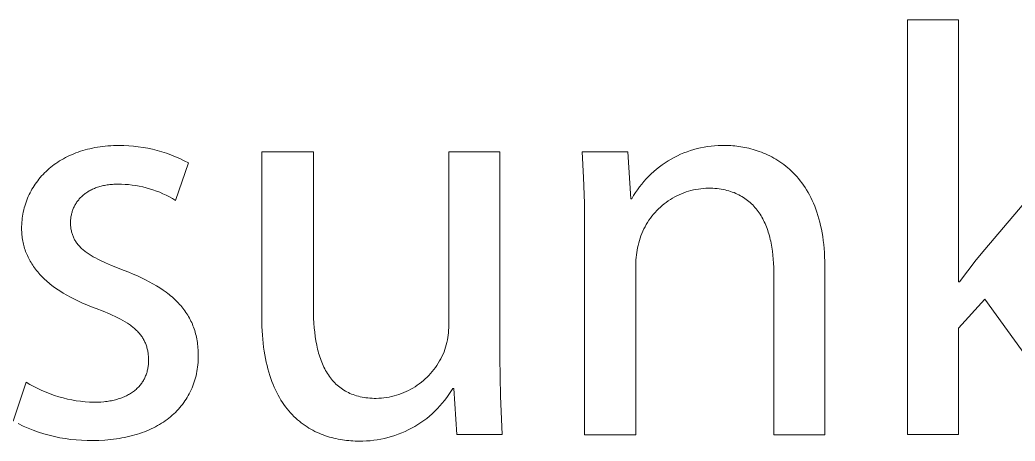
# Model space of a CAD drawing. Header units: millimetres. Extents: x 1348 to 6197, y -150 to 3238.
# Drawn here: x 5097.4 to 5180.2, y -69.2 to -34.2 of the extents above; entities that cross this region are included whole.
import ezdxf

# ---------------------------------------------------------------- set-up
doc = ezdxf.new("R2010")
doc.units = ezdxf.units.MM
doc.header["$MEASUREMENT"] = 0
doc.layers.add('Domyślny', color=7, linetype='Continuous', true_color=0x000000)

msp = doc.modelspace()

# ---------------------------------------------------------------- linework, layer by layer
at = {"layer": 'Domyślny', "color": 18, "lineweight": 15, "true_color": 0x000000}
for p, q in [((5171.223, -68.642), (5171.223, -34.166)), ((5171.223, -34.166), (5175.454, -34.166)), ((5175.454, -34.166), (5175.454, -55.933)), ((5104.033, -44.716), (5104.251, -44.688)), ((5104.251, -44.688), (5104.471, -44.663)), ((5104.471, -44.663), (5104.695, -44.643)), ((5104.695, -44.643), (5104.921, -44.628)), ((5104.921, -44.628), (5105.151, -44.616)), ((5105.151, -44.616), (5105.383, -44.609)), ((5105.383, -44.609), (5105.619, -44.607)), ((5105.619, -44.607), (5106.019, -44.612)), ((5106.019, -44.612), (5106.419, -44.63)), ((5106.419, -44.63), (5106.819, -44.662)), ((5106.819, -44.662), (5107.217, -44.707)), ((5107.217, -44.707), (5107.613, -44.765)), ((5154.294, -44.741), (5154.584, -44.694)), ((5154.584, -44.694), (5154.875, -44.657)), ((5154.875, -44.657), (5155.167, -44.629)), ((5155.167, -44.629), (5155.46, -44.612)), ((5155.46, -44.612), (5155.754, -44.605)), ((5155.754, -44.605), (5156.047, -44.607)), ((5156.047, -44.607), (5156.201, -44.609)), ((5156.201, -44.609), (5156.356, -44.613)), ((5156.356, -44.613), (5156.515, -44.621)), ((5156.515, -44.621), (5156.675, -44.631)), ((5156.675, -44.631), (5156.837, -44.645)), ((5156.837, -44.645), (5157.002, -44.662)), ((5157.002, -44.662), (5157.168, -44.683)), ((5157.168, -44.683), (5157.335, -44.707)), ((5157.335, -44.707), (5157.504, -44.735)), ((5101.159, -45.617), (5101.327, -45.531)), ((5101.327, -45.531), (5101.499, -45.449)), ((5101.499, -45.449), (5101.674, -45.37)), ((5101.674, -45.37), (5101.852, -45.295)), ((5101.852, -45.295), (5102.034, -45.224)), ((5102.034, -45.224), (5102.22, -45.156)), ((5102.22, -45.156), (5102.408, -45.091)), ((5102.408, -45.091), (5102.6, -45.031)), ((5102.6, -45.031), (5102.795, -44.974)), ((5102.795, -44.974), (5102.994, -44.921)), ((5102.994, -44.921), (5103.195, -44.872)), ((5103.195, -44.872), (5103.4, -44.827)), ((5103.4, -44.827), (5103.608, -44.786)), ((5103.608, -44.786), (5103.819, -44.749)), ((5103.819, -44.749), (5104.033, -44.716)), ((5107.613, -44.765), (5108.007, -44.837)), ((5108.007, -44.837), (5108.398, -44.922)), ((5108.398, -44.922), (5108.787, -45.02)), ((5108.787, -45.02), (5109.172, -45.13)), ((5109.172, -45.13), (5109.553, -45.254)), ((5109.553, -45.254), (5109.929, -45.391)), ((5109.929, -45.391), (5110.301, -45.54)), ((5117.494, -58.898), (5117.494, -45.14)), ((5117.494, -45.14), (5121.789, -45.14)), ((5121.789, -45.14), (5121.789, -58.155)), ((5133.044, -59.56), (5133.044, -45.14)), ((5133.044, -45.14), (5137.307, -45.14)), ((5137.307, -45.14), (5137.307, -62.241)), ((5144.264, -47.264), (5144.146, -45.14)), ((5144.146, -45.14), (5147.941, -45.14)), ((5147.941, -45.14), (5148.183, -49.032)), ((5151.804, -45.596), (5152.067, -45.464)), ((5152.067, -45.464), (5152.333, -45.341)), ((5152.333, -45.341), (5152.604, -45.227)), ((5152.604, -45.227), (5152.878, -45.122)), ((5152.878, -45.122), (5153.156, -45.027)), ((5153.156, -45.027), (5153.436, -44.941)), ((5153.436, -44.941), (5153.72, -44.864)), ((5153.72, -44.864), (5154.006, -44.798)), ((5154.006, -44.798), (5154.294, -44.741)), ((5157.504, -44.735), (5157.674, -44.766)), ((5157.674, -44.766), (5157.845, -44.801)), ((5157.845, -44.801), (5158.017, -44.841)), ((5158.017, -44.841), (5158.19, -44.884)), ((5158.19, -44.884), (5158.363, -44.931)), ((5158.363, -44.931), (5158.537, -44.982)), ((5158.537, -44.982), (5158.711, -45.038)), ((5158.711, -45.038), (5158.885, -45.098)), ((5158.885, -45.098), (5159.059, -45.163)), ((5159.059, -45.163), (5159.233, -45.232)), ((5159.233, -45.232), (5159.407, -45.306)), ((5159.407, -45.306), (5159.58, -45.384)), ((5159.58, -45.384), (5159.752, -45.468)), ((5159.752, -45.468), (5159.924, -45.556)), ((5177.65, -53.253), (5184.529, -45.147)), ((5099.939, -46.416), (5100.079, -46.305)), ((5100.079, -46.305), (5100.222, -46.198)), ((5100.222, -46.198), (5100.37, -46.093)), ((5100.37, -46.093), (5100.52, -45.992)), ((5100.52, -45.992), (5100.675, -45.893)), ((5100.675, -45.893), (5100.833, -45.798)), ((5100.833, -45.798), (5100.994, -45.706)), ((5100.994, -45.706), (5101.159, -45.617)), ((5110.301, -45.54), (5110.668, -45.701)), ((5111.383, -46.061), (5110.318, -49.177)), ((5110.668, -45.701), (5111.028, -45.875)), ((5111.028, -45.875), (5111.383, -46.061)), ((5150.569, -46.386), (5150.805, -46.211)), ((5150.805, -46.211), (5151.047, -46.045)), ((5151.047, -46.045), (5151.294, -45.887)), ((5151.294, -45.887), (5151.547, -45.737)), ((5151.547, -45.737), (5151.804, -45.596)), ((5159.924, -45.556), (5160.095, -45.65)), ((5160.095, -45.65), (5160.264, -45.748)), ((5160.264, -45.748), (5160.432, -45.852)), ((5160.432, -45.852), (5160.599, -45.961)), ((5160.599, -45.961), (5160.764, -46.075)), ((5160.764, -46.075), (5160.928, -46.195)), ((5160.928, -46.195), (5161.09, -46.321)), ((5161.09, -46.321), (5161.249, -46.452)), ((5099.063, -47.268), (5099.177, -47.138)), ((5099.177, -47.138), (5099.295, -47.011)), ((5099.295, -47.011), (5099.416, -46.887)), ((5099.416, -46.887), (5099.541, -46.765)), ((5099.541, -46.765), (5099.67, -46.646)), ((5099.67, -46.646), (5099.803, -46.53)), ((5099.803, -46.53), (5099.939, -46.416)), ((5149.485, -47.373), (5149.688, -47.161)), ((5149.688, -47.161), (5149.898, -46.956)), ((5149.898, -46.956), (5150.115, -46.758)), ((5150.115, -46.758), (5150.339, -46.568)), ((5150.339, -46.568), (5150.569, -46.386)), ((5161.249, -46.452), (5161.406, -46.589)), ((5161.406, -46.589), (5161.561, -46.732)), ((5161.561, -46.732), (5161.714, -46.881)), ((5161.714, -46.881), (5161.863, -47.036)), ((5161.863, -47.036), (5162.01, -47.198)), ((5098.461, -48.095), (5098.552, -47.952)), ((5098.552, -47.952), (5098.646, -47.81)), ((5098.646, -47.81), (5098.744, -47.671)), ((5098.744, -47.671), (5098.847, -47.534)), ((5098.847, -47.534), (5098.953, -47.4)), ((5098.953, -47.4), (5099.063, -47.268)), ((5104.023, -48.017), (5103.929, -48.045)), ((5104.119, -47.991), (5104.023, -48.017)), ((5104.217, -47.966), (5104.119, -47.991)), ((5104.316, -47.944), (5104.217, -47.966)), ((5104.417, -47.923), (5104.316, -47.944)), ((5104.52, -47.904), (5104.417, -47.923)), ((5104.624, -47.887), (5104.52, -47.904)), ((5104.731, -47.871), (5104.624, -47.887)), ((5104.839, -47.858), (5104.731, -47.871)), ((5104.948, -47.847), (5104.839, -47.858)), ((5105.06, -47.837), (5104.948, -47.847)), ((5105.173, -47.83), (5105.06, -47.837)), ((5105.287, -47.825), (5105.173, -47.83)), ((5105.404, -47.822), (5105.287, -47.825)), ((5105.522, -47.821), (5105.404, -47.822)), ((5105.819, -47.824), (5105.522, -47.821)), ((5106.115, -47.838), (5105.819, -47.824)), ((5106.412, -47.861), (5106.115, -47.838)), ((5106.707, -47.894), (5106.412, -47.861)), ((5107.001, -47.937), (5106.707, -47.894)), ((5107.293, -47.989), (5107.001, -47.937)), ((5107.584, -48.051), (5107.293, -47.989)), ((5144.328, -49.391), (5144.264, -47.264)), ((5148.92, -48.048), (5149.101, -47.817)), ((5149.101, -47.817), (5149.289, -47.592)), ((5149.289, -47.592), (5149.485, -47.373)), ((5162.01, -47.198), (5162.154, -47.365)), ((5162.154, -47.365), (5162.295, -47.539)), ((5162.295, -47.539), (5162.432, -47.719)), ((5162.432, -47.719), (5162.566, -47.906)), ((5162.566, -47.906), (5162.696, -48.1)), ((5098.002, -49), (5098.068, -48.845)), ((5098.068, -48.845), (5098.139, -48.691)), ((5098.139, -48.691), (5098.213, -48.539)), ((5098.213, -48.539), (5098.292, -48.389)), ((5098.292, -48.389), (5098.374, -48.241)), ((5098.374, -48.241), (5098.461, -48.095)), ((5102.539, -48.82), (5102.479, -48.877)), ((5102.601, -48.765), (5102.539, -48.82)), ((5102.664, -48.711), (5102.601, -48.765)), ((5102.73, -48.659), (5102.664, -48.711)), ((5102.797, -48.608), (5102.73, -48.659)), ((5102.866, -48.558), (5102.797, -48.608)), ((5102.937, -48.509), (5102.866, -48.558)), ((5103.01, -48.462), (5102.937, -48.509)), ((5103.084, -48.417), (5103.01, -48.462)), ((5103.161, -48.372), (5103.084, -48.417)), ((5103.239, -48.33), (5103.161, -48.372)), ((5103.319, -48.289), (5103.239, -48.33)), ((5103.401, -48.249), (5103.319, -48.289)), ((5103.484, -48.211), (5103.401, -48.249)), ((5103.57, -48.174), (5103.484, -48.211)), ((5103.657, -48.14), (5103.57, -48.174)), ((5103.746, -48.106), (5103.657, -48.14)), ((5103.836, -48.075), (5103.746, -48.106)), ((5103.929, -48.045), (5103.836, -48.075)), ((5107.872, -48.122), (5107.584, -48.051)), ((5108.158, -48.203), (5107.872, -48.122)), ((5108.441, -48.293), (5108.158, -48.203)), ((5108.721, -48.393), (5108.441, -48.293)), ((5108.997, -48.501), (5108.721, -48.393)), ((5109.27, -48.619), (5108.997, -48.501)), ((5109.538, -48.745), (5109.27, -48.619)), ((5109.803, -48.881), (5109.538, -48.745)), ((5148.28, -49.032), (5148.427, -48.778)), ((5148.427, -48.778), (5148.583, -48.529)), ((5148.583, -48.529), (5148.748, -48.286)), ((5148.748, -48.286), (5148.92, -48.048)), ((5152.031, -48.792), (5151.846, -48.888)), ((5152.219, -48.703), (5152.031, -48.792)), ((5152.41, -48.62), (5152.219, -48.703)), ((5152.604, -48.543), (5152.41, -48.62)), ((5152.8, -48.474), (5152.604, -48.543)), ((5152.999, -48.411), (5152.8, -48.474)), ((5153.2, -48.355), (5152.999, -48.411)), ((5153.402, -48.306), (5153.2, -48.355)), ((5153.607, -48.264), (5153.402, -48.306)), ((5153.812, -48.229), (5153.607, -48.264)), ((5154.019, -48.201), (5153.812, -48.229)), ((5154.226, -48.18), (5154.019, -48.201)), ((5154.434, -48.166), (5154.226, -48.18)), ((5154.642, -48.16), (5154.434, -48.166)), ((5154.829, -48.162), (5154.642, -48.16)), ((5155.012, -48.169), (5154.829, -48.162)), ((5155.191, -48.18), (5155.012, -48.169)), ((5155.366, -48.196), (5155.191, -48.18)), ((5155.538, -48.216), (5155.366, -48.196)), ((5155.706, -48.241), (5155.538, -48.216)), ((5155.87, -48.269), (5155.706, -48.241)), ((5156.031, -48.302), (5155.87, -48.269)), ((5156.188, -48.34), (5156.031, -48.302)), ((5156.341, -48.381), (5156.188, -48.34)), ((5156.491, -48.426), (5156.341, -48.381)), ((5156.638, -48.475), (5156.491, -48.426)), ((5156.781, -48.529), (5156.638, -48.475)), ((5156.92, -48.586), (5156.781, -48.529)), ((5157.056, -48.646), (5156.92, -48.586)), ((5157.189, -48.711), (5157.056, -48.646)), ((5157.318, -48.779), (5157.189, -48.711)), ((5157.444, -48.851), (5157.318, -48.779)), ((5162.696, -48.1), (5162.823, -48.3)), ((5162.823, -48.3), (5162.945, -48.507)), ((5162.945, -48.507), (5163.064, -48.721)), ((5163.064, -48.721), (5163.178, -48.942)), ((5097.732, -49.804), (5097.777, -49.64)), ((5097.777, -49.64), (5097.827, -49.478)), ((5097.827, -49.478), (5097.881, -49.317)), ((5097.881, -49.317), (5097.939, -49.158)), ((5097.939, -49.158), (5098.002, -49)), ((5101.909, -49.641), (5101.874, -49.712)), ((5101.946, -49.572), (5101.909, -49.641)), ((5101.985, -49.504), (5101.946, -49.572)), ((5102.026, -49.436), (5101.985, -49.504)), ((5102.068, -49.37), (5102.026, -49.436)), ((5102.113, -49.304), (5102.068, -49.37)), ((5102.16, -49.24), (5102.113, -49.304)), ((5102.208, -49.177), (5102.16, -49.24)), ((5102.259, -49.114), (5102.208, -49.177)), ((5102.311, -49.053), (5102.259, -49.114)), ((5102.365, -48.993), (5102.311, -49.053)), ((5102.421, -48.934), (5102.365, -48.993)), ((5102.479, -48.877), (5102.421, -48.934)), ((5110.063, -49.025), (5109.803, -48.881)), ((5110.318, -49.177), (5110.063, -49.025)), ((5144.34, -51.519), (5144.328, -49.391)), ((5148.183, -49.032), (5148.28, -49.032)), ((5150.814, -49.592), (5150.658, -49.729)), ((5150.976, -49.46), (5150.814, -49.592)), ((5151.142, -49.334), (5150.976, -49.46)), ((5151.312, -49.213), (5151.142, -49.334)), ((5151.486, -49.099), (5151.312, -49.213)), ((5151.664, -48.99), (5151.486, -49.099)), ((5151.846, -48.888), (5151.664, -48.99)), ((5157.567, -48.927), (5157.444, -48.851)), ((5157.686, -49.006), (5157.567, -48.927)), ((5157.802, -49.088), (5157.686, -49.006)), ((5157.915, -49.174), (5157.802, -49.088)), ((5158.025, -49.264), (5157.915, -49.174)), ((5158.131, -49.356), (5158.025, -49.264)), ((5158.234, -49.452), (5158.131, -49.356)), ((5158.335, -49.551), (5158.234, -49.452)), ((5158.432, -49.653), (5158.335, -49.551)), ((5158.526, -49.758), (5158.432, -49.653)), ((5163.178, -48.942), (5163.287, -49.17)), ((5163.287, -49.17), (5163.393, -49.406)), ((5163.393, -49.406), (5163.493, -49.648)), ((5163.493, -49.648), (5163.589, -49.899)), ((5097.568, -50.646), (5097.592, -50.475)), ((5097.592, -50.475), (5097.62, -50.305)), ((5097.62, -50.305), (5097.653, -50.137)), ((5097.653, -50.137), (5097.69, -49.97)), ((5097.69, -49.97), (5097.732, -49.804)), ((5101.632, -50.458), (5101.618, -50.536)), ((5101.647, -50.38), (5101.632, -50.458)), ((5101.664, -50.303), (5101.647, -50.38)), ((5101.683, -50.226), (5101.664, -50.303)), ((5101.705, -50.15), (5101.683, -50.226)), ((5101.728, -50.075), (5101.705, -50.15)), ((5101.753, -50.001), (5101.728, -50.075)), ((5101.78, -49.927), (5101.753, -50.001)), ((5101.81, -49.855), (5101.78, -49.927)), ((5101.841, -49.783), (5101.81, -49.855)), ((5101.874, -49.712), (5101.841, -49.783)), ((5149.949, -50.491), (5149.824, -50.658)), ((5150.08, -50.329), (5149.949, -50.491)), ((5150.217, -50.172), (5150.08, -50.329)), ((5150.358, -50.019), (5150.217, -50.172)), ((5150.506, -49.871), (5150.358, -50.019)), ((5150.658, -49.729), (5150.506, -49.871)), ((5158.616, -49.866), (5158.526, -49.758)), ((5158.704, -49.978), (5158.616, -49.866)), ((5158.789, -50.092), (5158.704, -49.978)), ((5158.871, -50.209), (5158.789, -50.092)), ((5158.95, -50.328), (5158.871, -50.209)), ((5159.026, -50.451), (5158.95, -50.328)), ((5159.099, -50.576), (5159.026, -50.451)), ((5163.589, -49.899), (5163.679, -50.156)), ((5163.679, -50.156), (5163.765, -50.421)), ((5163.765, -50.421), (5163.845, -50.694)), ((5097.514, -51.342), (5097.521, -51.166)), ((5097.521, -51.166), (5097.532, -50.992)), ((5097.532, -50.992), (5097.548, -50.818)), ((5097.548, -50.818), (5097.568, -50.646)), ((5101.583, -50.936), (5101.582, -51.018)), ((5101.582, -51.018), (5101.583, -51.109)), ((5101.586, -50.855), (5101.583, -50.936)), ((5101.583, -51.109), (5101.586, -51.198)), ((5101.591, -50.775), (5101.586, -50.855)), ((5101.586, -51.198), (5101.591, -51.286)), ((5101.598, -50.695), (5101.591, -50.775)), ((5101.591, -51.286), (5101.598, -51.372)), ((5101.607, -50.615), (5101.598, -50.695)), ((5101.618, -50.536), (5101.607, -50.615)), ((5149.483, -51.182), (5149.382, -51.364)), ((5149.59, -51.003), (5149.483, -51.182)), ((5149.704, -50.829), (5149.59, -51.003)), ((5149.824, -50.658), (5149.704, -50.829)), ((5159.169, -50.703), (5159.099, -50.576)), ((5159.237, -50.833), (5159.169, -50.703)), ((5159.302, -50.966), (5159.237, -50.833)), ((5159.363, -51.101), (5159.302, -50.966)), ((5159.423, -51.239), (5159.363, -51.101)), ((5159.479, -51.379), (5159.423, -51.239)), ((5163.845, -50.694), (5163.919, -50.975)), ((5163.919, -50.975), (5163.988, -51.263)), ((5163.988, -51.263), (5164.051, -51.56)), ((5097.512, -51.519), (5097.514, -51.342)), ((5097.514, -51.65), (5097.512, -51.519)), ((5097.518, -51.781), (5097.514, -51.65)), ((5097.525, -51.91), (5097.518, -51.781)), ((5097.536, -52.04), (5097.525, -51.91)), ((5097.549, -52.168), (5097.536, -52.04)), ((5101.598, -51.372), (5101.607, -51.457)), ((5101.607, -51.457), (5101.619, -51.54)), ((5101.619, -51.54), (5101.632, -51.622)), ((5101.632, -51.622), (5101.648, -51.703)), ((5101.648, -51.703), (5101.666, -51.782)), ((5101.666, -51.782), (5101.685, -51.86)), ((5101.685, -51.86), (5101.707, -51.937)), ((5101.707, -51.937), (5101.731, -52.012)), ((5101.731, -52.012), (5101.758, -52.086)), ((5101.758, -52.086), (5101.786, -52.159)), ((5101.786, -52.159), (5101.816, -52.231)), ((5144.34, -68.652), (5144.34, -51.519)), ((5149.04, -52.124), (5148.972, -52.321)), ((5149.116, -51.93), (5149.04, -52.124)), ((5149.198, -51.738), (5149.116, -51.93)), ((5149.286, -51.549), (5149.198, -51.738)), ((5149.382, -51.364), (5149.286, -51.549)), ((5159.533, -51.521), (5159.479, -51.379)), ((5159.584, -51.665), (5159.533, -51.521)), ((5159.632, -51.811), (5159.584, -51.665)), ((5159.678, -51.96), (5159.632, -51.811)), ((5159.721, -52.111), (5159.678, -51.96)), ((5159.761, -52.263), (5159.721, -52.111)), ((5164.051, -51.56), (5164.108, -51.864)), ((5164.108, -51.864), (5164.159, -52.177)), ((5097.565, -52.296), (5097.549, -52.168)), ((5097.584, -52.423), (5097.565, -52.296)), ((5097.606, -52.549), (5097.584, -52.423)), ((5097.631, -52.674), (5097.606, -52.549)), ((5097.659, -52.799), (5097.631, -52.674)), ((5097.69, -52.923), (5097.659, -52.799)), ((5097.723, -53.046), (5097.69, -52.923)), ((5101.816, -52.231), (5101.849, -52.302)), ((5101.849, -52.302), (5101.884, -52.372)), ((5101.884, -52.372), (5101.921, -52.44)), ((5101.921, -52.44), (5101.96, -52.508)), ((5101.96, -52.508), (5102.001, -52.575)), ((5102.001, -52.575), (5102.044, -52.64)), ((5102.044, -52.64), (5102.09, -52.705)), ((5102.09, -52.705), (5102.138, -52.769)), ((5102.138, -52.769), (5102.188, -52.832)), ((5102.188, -52.832), (5102.24, -52.894)), ((5102.24, -52.894), (5102.294, -52.956)), ((5102.294, -52.956), (5102.351, -53.016)), ((5148.8, -52.911), (5148.755, -53.109)), ((5148.852, -52.714), (5148.8, -52.911)), ((5148.91, -52.52), (5148.852, -52.714)), ((5148.972, -52.321), (5148.91, -52.52)), ((5159.799, -52.418), (5159.761, -52.263)), ((5159.835, -52.574), (5159.799, -52.418)), ((5159.868, -52.732), (5159.835, -52.574)), ((5159.927, -53.053), (5159.868, -52.732)), ((5164.159, -52.177), (5164.204, -52.498)), ((5164.204, -52.498), (5164.242, -52.828)), ((5164.242, -52.828), (5164.274, -53.165)), ((5097.76, -53.168), (5097.723, -53.046)), ((5097.8, -53.289), (5097.76, -53.168)), ((5097.843, -53.41), (5097.8, -53.289)), ((5097.888, -53.53), (5097.843, -53.41)), ((5097.937, -53.649), (5097.888, -53.53)), ((5097.989, -53.767), (5097.937, -53.649)), ((5098.044, -53.884), (5097.989, -53.767)), ((5102.351, -53.016), (5102.41, -53.076)), ((5102.41, -53.076), (5102.471, -53.135)), ((5102.471, -53.135), (5102.534, -53.194)), ((5102.534, -53.194), (5102.6, -53.252)), ((5102.6, -53.252), (5102.668, -53.309)), ((5102.668, -53.309), (5102.738, -53.366)), ((5102.738, -53.366), (5102.81, -53.422)), ((5102.81, -53.422), (5102.884, -53.477)), ((5102.884, -53.477), (5102.961, -53.532)), ((5102.961, -53.532), (5103.121, -53.641)), ((5103.121, -53.641), (5103.291, -53.749)), ((5103.291, -53.749), (5103.47, -53.855)), ((5148.658, -53.711), (5148.638, -53.913)), ((5148.684, -53.509), (5148.658, -53.711)), ((5148.716, -53.309), (5148.684, -53.509)), ((5148.755, -53.109), (5148.716, -53.309)), ((5159.976, -53.381), (5159.927, -53.053)), ((5160.015, -53.716), (5159.976, -53.381)), ((5160.046, -54.055), (5160.015, -53.716)), ((5164.274, -53.165), (5164.299, -53.512)), ((5164.299, -53.512), (5164.317, -53.867)), ((5176.924, -54.126), (5177.65, -53.253)), ((5098.102, -54), (5098.044, -53.884)), ((5098.162, -54.116), (5098.102, -54)), ((5098.226, -54.231), (5098.162, -54.116)), ((5098.293, -54.344), (5098.226, -54.231)), ((5098.363, -54.457), (5098.293, -54.344)), ((5098.436, -54.569), (5098.363, -54.457)), ((5098.512, -54.68), (5098.436, -54.569)), ((5103.47, -53.855), (5103.658, -53.96)), ((5103.658, -53.96), (5103.855, -54.064)), ((5103.855, -54.064), (5104.061, -54.168)), ((5104.061, -54.168), (5104.502, -54.374)), ((5104.502, -54.374), (5104.981, -54.581)), ((5104.981, -54.581), (5106.055, -55.007)), ((5148.625, -54.116), (5148.619, -54.319)), ((5148.619, -54.319), (5148.619, -54.522)), ((5148.619, -54.522), (5148.619, -68.652)), ((5148.638, -53.913), (5148.625, -54.116)), ((5160.067, -54.4), (5160.046, -54.055)), ((5160.08, -54.75), (5160.067, -54.4)), ((5164.317, -53.867), (5164.327, -54.23)), ((5164.327, -54.23), (5164.331, -54.603)), ((5164.331, -54.603), (5164.331, -68.652)), ((5176.224, -55.02), (5176.924, -54.126)), ((5098.591, -54.791), (5098.512, -54.68)), ((5098.673, -54.9), (5098.591, -54.791)), ((5098.758, -55.008), (5098.673, -54.9)), ((5098.846, -55.116), (5098.758, -55.008)), ((5098.938, -55.222), (5098.846, -55.116)), ((5099.032, -55.327), (5098.938, -55.222)), ((5099.13, -55.432), (5099.032, -55.327)), ((5099.23, -55.536), (5099.13, -55.432)), ((5106.055, -55.007), (5106.43, -55.153)), ((5106.43, -55.153), (5106.794, -55.303)), ((5106.794, -55.303), (5107.147, -55.456)), ((5107.147, -55.456), (5107.487, -55.612)), ((5160.084, -55.103), (5160.08, -54.75)), ((5160.084, -68.652), (5160.084, -55.103)), ((5175.551, -55.933), (5176.224, -55.02)), ((5099.334, -55.638), (5099.23, -55.536)), ((5099.441, -55.74), (5099.334, -55.638)), ((5099.551, -55.84), (5099.441, -55.74)), ((5099.664, -55.94), (5099.551, -55.84)), ((5099.78, -56.039), (5099.664, -55.94)), ((5099.899, -56.136), (5099.78, -56.039)), ((5100.147, -56.329), (5099.899, -56.136)), ((5107.487, -55.612), (5107.816, -55.772)), ((5107.816, -55.772), (5108.133, -55.936)), ((5108.133, -55.936), (5108.439, -56.104)), ((5108.439, -56.104), (5108.733, -56.275)), ((5108.733, -56.275), (5109.015, -56.451)), ((5175.454, -55.933), (5175.551, -55.933)), ((5100.407, -56.517), (5100.147, -56.329)), ((5100.68, -56.7), (5100.407, -56.517)), ((5100.966, -56.88), (5100.68, -56.7)), ((5101.265, -57.055), (5100.966, -56.88)), ((5101.576, -57.226), (5101.265, -57.055)), ((5109.015, -56.451), (5109.285, -56.631)), ((5109.285, -56.631), (5109.543, -56.816)), ((5109.543, -56.816), (5109.668, -56.911)), ((5109.668, -56.911), (5109.789, -57.006)), ((5109.789, -57.006), (5109.908, -57.103)), ((5109.908, -57.103), (5110.024, -57.201)), ((5101.9, -57.392), (5101.576, -57.226)), ((5102.237, -57.554), (5101.9, -57.392)), ((5102.586, -57.712), (5102.237, -57.554)), ((5102.949, -57.864), (5102.586, -57.712)), ((5103.324, -58.012), (5102.949, -57.864)), ((5110.024, -57.201), (5110.137, -57.3)), ((5110.137, -57.3), (5110.247, -57.4)), ((5110.247, -57.4), (5110.354, -57.502)), ((5110.354, -57.502), (5110.458, -57.606)), ((5110.458, -57.606), (5110.559, -57.71)), ((5110.559, -57.71), (5110.657, -57.816)), ((5110.657, -57.816), (5110.752, -57.924)), ((5110.752, -57.924), (5110.844, -58.033)), ((5177.65, -57.387), (5175.454, -59.809)), ((5185.756, -68.642), (5177.65, -57.387)), ((5103.713, -58.155), (5103.324, -58.012)), ((5104.284, -58.373), (5103.713, -58.155)), ((5104.809, -58.592), (5104.284, -58.373)), ((5105.055, -58.702), (5104.809, -58.592)), ((5105.291, -58.812), (5105.055, -58.702)), ((5110.844, -58.033), (5110.933, -58.143)), ((5110.933, -58.143), (5111.019, -58.255)), ((5111.019, -58.255), (5111.102, -58.368)), ((5111.102, -58.368), (5111.182, -58.483)), ((5111.182, -58.483), (5111.259, -58.599)), ((5111.259, -58.599), (5111.333, -58.717)), ((5111.333, -58.717), (5111.404, -58.837)), ((5121.789, -58.155), (5121.793, -58.569)), ((5121.793, -58.569), (5121.805, -58.974)), ((5105.515, -58.924), (5105.291, -58.812)), ((5105.73, -59.036), (5105.515, -58.924)), ((5105.933, -59.15), (5105.73, -59.036)), ((5106.127, -59.264), (5105.933, -59.15)), ((5106.31, -59.381), (5106.127, -59.264)), ((5106.483, -59.499), (5106.31, -59.381)), ((5106.566, -59.559), (5106.483, -59.499)), ((5106.647, -59.619), (5106.566, -59.559)), ((5111.404, -58.837), (5111.472, -58.958)), ((5111.472, -58.958), (5111.538, -59.081)), ((5111.538, -59.081), (5111.6, -59.206)), ((5111.6, -59.206), (5111.659, -59.332)), ((5111.659, -59.332), (5111.715, -59.46)), ((5111.715, -59.46), (5111.768, -59.589)), ((5111.768, -59.589), (5111.818, -59.721)), ((5117.507, -59.652), (5117.494, -58.898)), ((5121.805, -58.974), (5121.826, -59.37)), ((5121.826, -59.37), (5121.855, -59.756)), ((5133.042, -59.764), (5133.044, -59.56)), ((5106.725, -59.68), (5106.647, -59.619)), ((5106.801, -59.741), (5106.725, -59.68)), ((5106.874, -59.803), (5106.801, -59.741)), ((5106.945, -59.866), (5106.874, -59.803)), ((5107.014, -59.929), (5106.945, -59.866)), ((5107.08, -59.992), (5107.014, -59.929)), ((5107.144, -60.057), (5107.08, -59.992)), ((5107.206, -60.121), (5107.144, -60.057)), ((5107.265, -60.187), (5107.206, -60.121)), ((5107.322, -60.253), (5107.265, -60.187)), ((5107.377, -60.32), (5107.322, -60.253)), ((5107.429, -60.388), (5107.377, -60.32)), ((5107.48, -60.457), (5107.429, -60.388)), ((5111.818, -59.721), (5111.865, -59.854)), ((5111.865, -59.854), (5111.909, -59.989)), ((5111.909, -59.989), (5111.95, -60.126)), ((5111.95, -60.126), (5111.988, -60.264)), ((5111.988, -60.264), (5112.023, -60.405)), ((5112.023, -60.405), (5112.055, -60.547)), ((5117.522, -60.016), (5117.507, -59.652)), ((5117.544, -60.371), (5117.522, -60.016)), ((5117.572, -60.717), (5117.544, -60.371)), ((5121.855, -59.756), (5121.893, -60.133)), ((5121.893, -60.133), (5121.94, -60.5)), ((5132.966, -60.575), (5132.995, -60.373)), ((5132.995, -60.373), (5133.017, -60.171)), ((5133.017, -60.171), (5133.033, -59.968)), ((5133.033, -59.968), (5133.042, -59.764)), ((5175.454, -59.809), (5175.454, -68.642)), ((5107.528, -60.526), (5107.48, -60.457)), ((5107.574, -60.596), (5107.528, -60.526)), ((5107.618, -60.667), (5107.574, -60.596)), ((5107.66, -60.739), (5107.618, -60.667)), ((5107.699, -60.812), (5107.66, -60.739)), ((5107.737, -60.886), (5107.699, -60.812)), ((5107.772, -60.96), (5107.737, -60.886)), ((5107.806, -61.036), (5107.772, -60.96)), ((5107.837, -61.112), (5107.806, -61.036)), ((5107.866, -61.189), (5107.837, -61.112)), ((5107.893, -61.268), (5107.866, -61.189)), ((5107.919, -61.347), (5107.893, -61.268)), ((5112.055, -60.547), (5112.084, -60.691)), ((5112.084, -60.691), (5112.109, -60.838)), ((5112.109, -60.838), (5112.132, -60.986)), ((5112.132, -60.986), (5112.152, -61.136)), ((5112.152, -61.136), (5112.169, -61.288)), ((5117.606, -61.055), (5117.572, -60.717)), ((5117.646, -61.384), (5117.606, -61.055)), ((5121.94, -60.5), (5121.996, -60.857)), ((5121.996, -60.857), (5122.062, -61.204)), ((5122.062, -61.204), (5122.137, -61.54)), ((5132.785, -61.37), (5132.84, -61.173)), ((5132.84, -61.173), (5132.889, -60.975)), ((5132.889, -60.975), (5132.931, -60.776)), ((5132.931, -60.776), (5132.966, -60.575)), ((5107.942, -61.428), (5107.919, -61.347)), ((5107.963, -61.509), (5107.942, -61.428)), ((5107.983, -61.592), (5107.963, -61.509)), ((5108, -61.676), (5107.983, -61.592)), ((5108.016, -61.761), (5108, -61.676)), ((5108.029, -61.847), (5108.016, -61.761)), ((5108.041, -61.934), (5108.029, -61.847)), ((5108.051, -62.022), (5108.041, -61.934)), ((5108.059, -62.112), (5108.051, -62.022)), ((5112.169, -61.288), (5112.183, -61.442)), ((5112.183, -61.442), (5112.193, -61.598)), ((5112.193, -61.598), (5112.201, -61.757)), ((5112.201, -61.757), (5112.205, -61.917)), ((5112.205, -61.917), (5112.207, -62.079)), ((5112.207, -62.079), (5112.205, -62.272)), ((5117.691, -61.705), (5117.646, -61.384)), ((5117.742, -62.017), (5117.691, -61.705)), ((5117.798, -62.321), (5117.742, -62.017)), ((5122.137, -61.54), (5122.178, -61.703)), ((5122.178, -61.703), (5122.222, -61.864)), ((5122.222, -61.864), (5122.268, -62.022)), ((5122.268, -62.022), (5122.317, -62.178)), ((5132.485, -62.147), (5132.574, -61.953)), ((5132.574, -61.953), (5132.657, -61.756)), ((5132.657, -61.756), (5132.724, -61.564)), ((5132.724, -61.564), (5132.785, -61.37)), ((5108.046, -62.929), (5108.056, -62.841)), ((5108.056, -62.841), (5108.063, -62.753)), ((5108.065, -62.203), (5108.059, -62.112)), ((5108.063, -62.753), (5108.069, -62.663)), ((5108.07, -62.295), (5108.065, -62.203)), ((5108.069, -62.663), (5108.072, -62.574)), ((5108.072, -62.388), (5108.07, -62.295)), ((5108.073, -62.483), (5108.072, -62.388)), ((5108.072, -62.574), (5108.073, -62.483)), ((5112.169, -62.84), (5112.149, -63.025)), ((5112.186, -62.653), (5112.169, -62.84)), ((5112.198, -62.463), (5112.186, -62.653)), ((5112.205, -62.272), (5112.198, -62.463)), ((5117.86, -62.617), (5117.798, -62.321)), ((5117.926, -62.906), (5117.86, -62.617)), ((5117.998, -63.186), (5117.926, -62.906)), ((5122.317, -62.178), (5122.369, -62.33)), ((5122.369, -62.33), (5122.423, -62.48)), ((5122.423, -62.48), (5122.479, -62.626)), ((5122.479, -62.626), (5122.539, -62.769)), ((5122.539, -62.769), (5122.601, -62.91)), ((5122.601, -62.91), (5122.665, -63.047)), ((5131.941, -63.062), (5132.062, -62.887)), ((5132.062, -62.887), (5132.177, -62.707)), ((5132.177, -62.707), (5132.286, -62.524)), ((5132.286, -62.524), (5132.389, -62.337)), ((5132.389, -62.337), (5132.485, -62.147)), ((5137.307, -62.241), (5137.349, -65.44)), ((5107.831, -63.764), (5107.863, -63.685)), ((5107.863, -63.685), (5107.892, -63.604)), ((5107.892, -63.604), (5107.919, -63.523)), ((5107.919, -63.523), (5107.943, -63.441)), ((5107.943, -63.441), (5107.966, -63.357)), ((5107.966, -63.357), (5107.986, -63.273)), ((5107.986, -63.273), (5108.005, -63.189)), ((5108.005, -63.189), (5108.021, -63.103)), ((5108.021, -63.103), (5108.035, -63.016)), ((5108.035, -63.016), (5108.046, -62.929)), ((5112.019, -63.747), (5111.975, -63.922)), ((5112.058, -63.569), (5112.019, -63.747)), ((5112.093, -63.39), (5112.058, -63.569)), ((5112.123, -63.209), (5112.093, -63.39)), ((5112.149, -63.025), (5112.123, -63.209)), ((5118.075, -63.458), (5117.998, -63.186)), ((5118.156, -63.723), (5118.075, -63.458)), ((5118.243, -63.98), (5118.156, -63.723)), ((5122.665, -63.047), (5122.733, -63.181)), ((5122.733, -63.181), (5122.803, -63.312)), ((5122.803, -63.312), (5122.876, -63.44)), ((5122.876, -63.44), (5122.952, -63.565)), ((5122.952, -63.565), (5123.03, -63.686)), ((5123.03, -63.686), (5123.112, -63.804)), ((5131.247, -63.87), (5131.397, -63.718)), ((5131.397, -63.718), (5131.541, -63.561)), ((5131.541, -63.561), (5131.68, -63.399)), ((5131.68, -63.399), (5131.813, -63.233)), ((5131.813, -63.233), (5131.941, -63.062)), ((5096.818, -67.521), (5097.884, -64.275)), ((5097.884, -64.275), (5098.203, -64.468)), ((5098.203, -64.468), (5098.529, -64.649)), ((5107.284, -64.635), (5107.342, -64.569)), ((5107.342, -64.569), (5107.397, -64.502)), ((5107.397, -64.502), (5107.451, -64.433)), ((5107.451, -64.433), (5107.502, -64.363)), ((5107.502, -64.363), (5107.551, -64.292)), ((5107.551, -64.292), (5107.597, -64.22)), ((5107.597, -64.22), (5107.642, -64.147)), ((5107.642, -64.147), (5107.684, -64.073)), ((5107.684, -64.073), (5107.724, -63.997)), ((5107.724, -63.997), (5107.762, -63.921)), ((5107.762, -63.921), (5107.798, -63.843)), ((5107.798, -63.843), (5107.831, -63.764)), ((5111.816, -64.434), (5111.755, -64.6)), ((5111.874, -64.266), (5111.816, -64.434)), ((5111.926, -64.095), (5111.874, -64.266)), ((5111.975, -63.922), (5111.926, -64.095)), ((5118.333, -64.229), (5118.243, -63.98)), ((5118.429, -64.471), (5118.333, -64.229)), ((5118.528, -64.706), (5118.429, -64.471)), ((5123.112, -63.804), (5123.196, -63.919)), ((5123.196, -63.919), (5123.284, -64.03)), ((5123.284, -64.03), (5123.374, -64.138)), ((5123.374, -64.138), (5123.467, -64.243)), ((5123.467, -64.243), (5123.563, -64.344)), ((5123.563, -64.344), (5123.663, -64.441)), ((5123.663, -64.441), (5123.765, -64.535)), ((5123.765, -64.535), (5123.87, -64.626)), ((5130.248, -64.665), (5130.425, -64.547)), ((5130.425, -64.547), (5130.599, -64.423)), ((5130.599, -64.423), (5130.768, -64.293)), ((5130.768, -64.293), (5130.933, -64.158)), ((5130.933, -64.158), (5131.092, -64.017)), ((5131.092, -64.017), (5131.247, -63.87)), ((5098.529, -64.649), (5098.861, -64.819)), ((5098.861, -64.819), (5099.199, -64.978)), ((5099.199, -64.978), (5099.541, -65.125)), ((5099.541, -65.125), (5099.888, -65.261)), ((5099.888, -65.261), (5100.24, -65.385)), ((5100.24, -65.385), (5100.596, -65.498)), ((5106.237, -65.413), (5106.327, -65.367)), ((5106.327, -65.367), (5106.414, -65.32)), ((5106.414, -65.32), (5106.499, -65.271)), ((5106.499, -65.271), (5106.582, -65.221)), ((5106.582, -65.221), (5106.662, -65.169)), ((5106.662, -65.169), (5106.74, -65.115)), ((5106.74, -65.115), (5106.816, -65.06)), ((5106.816, -65.06), (5106.89, -65.004)), ((5106.89, -65.004), (5106.961, -64.946)), ((5106.961, -64.946), (5107.03, -64.886)), ((5107.03, -64.886), (5107.097, -64.825)), ((5107.097, -64.825), (5107.161, -64.763)), ((5107.161, -64.763), (5107.224, -64.7)), ((5107.224, -64.7), (5107.284, -64.635)), ((5111.38, -65.396), (5111.292, -65.548)), ((5111.463, -65.242), (5111.38, -65.396)), ((5111.543, -65.085), (5111.463, -65.242)), ((5111.618, -64.926), (5111.543, -65.085)), ((5111.688, -64.764), (5111.618, -64.926)), ((5111.755, -64.6), (5111.688, -64.764)), ((5118.632, -64.933), (5118.528, -64.706)), ((5118.74, -65.153), (5118.632, -64.933)), ((5118.852, -65.367), (5118.74, -65.153)), ((5118.968, -65.573), (5118.852, -65.367)), ((5123.87, -64.626), (5123.979, -64.712)), ((5123.979, -64.712), (5124.09, -64.796)), ((5124.09, -64.796), (5124.205, -64.875)), ((5124.205, -64.875), (5124.323, -64.951)), ((5124.323, -64.951), (5124.444, -65.022)), ((5124.444, -65.022), (5124.569, -65.09)), ((5124.569, -65.09), (5124.696, -65.155)), ((5124.696, -65.155), (5124.827, -65.215)), ((5124.827, -65.215), (5124.962, -65.271)), ((5124.962, -65.271), (5125.099, -65.324)), ((5125.099, -65.324), (5125.24, -65.372)), ((5125.24, -65.372), (5125.385, -65.417)), ((5128.496, -65.43), (5128.702, -65.373)), ((5128.702, -65.373), (5128.905, -65.308)), ((5128.905, -65.308), (5129.106, -65.236)), ((5129.106, -65.236), (5129.304, -65.158)), ((5129.304, -65.158), (5129.499, -65.072)), ((5129.499, -65.072), (5129.691, -64.98)), ((5129.691, -64.98), (5129.88, -64.881)), ((5129.88, -64.881), (5130.066, -64.776)), ((5130.066, -64.776), (5130.248, -64.665)), ((5133.06, -65.318), (5132.886, -65.564)), ((5133.226, -65.066), (5133.06, -65.318)), ((5133.383, -64.808), (5133.226, -65.066)), ((5133.48, -64.808), (5133.383, -64.808)), ((5133.706, -68.635), (5133.48, -64.808)), ((5100.596, -65.498), (5100.955, -65.598)), ((5100.955, -65.598), (5101.318, -65.686)), ((5101.318, -65.686), (5101.683, -65.762)), ((5101.683, -65.762), (5102.05, -65.825)), ((5102.05, -65.825), (5102.42, -65.876)), ((5102.42, -65.876), (5102.791, -65.915)), ((5102.791, -65.915), (5103.163, -65.941)), ((5103.163, -65.941), (5103.535, -65.955)), ((5103.535, -65.955), (5103.82, -65.95)), ((5103.82, -65.95), (5104.095, -65.937)), ((5104.095, -65.937), (5104.36, -65.915)), ((5104.36, -65.915), (5104.489, -65.901)), ((5104.489, -65.901), (5104.616, -65.885)), ((5104.616, -65.885), (5104.74, -65.867)), ((5104.74, -65.867), (5104.862, -65.847)), ((5104.862, -65.847), (5104.982, -65.825)), ((5104.982, -65.825), (5105.1, -65.801)), ((5105.1, -65.801), (5105.215, -65.774)), ((5105.215, -65.774), (5105.327, -65.746)), ((5105.327, -65.746), (5105.438, -65.717)), ((5105.438, -65.717), (5105.546, -65.685)), ((5105.546, -65.685), (5105.651, -65.651)), ((5105.651, -65.651), (5105.755, -65.616)), ((5105.755, -65.616), (5105.856, -65.579)), ((5105.856, -65.579), (5105.955, -65.54)), ((5105.955, -65.54), (5106.051, -65.499)), ((5106.051, -65.499), (5106.145, -65.457)), ((5106.145, -65.457), (5106.237, -65.413)), ((5110.896, -66.129), (5110.787, -66.267)), ((5111.002, -65.988), (5110.896, -66.129)), ((5111.103, -65.844), (5111.002, -65.988)), ((5111.199, -65.697), (5111.103, -65.844)), ((5111.292, -65.548), (5111.199, -65.697)), ((5119.088, -65.772), (5118.968, -65.573)), ((5119.211, -65.964), (5119.088, -65.772)), ((5119.338, -66.15), (5119.211, -65.964)), ((5119.468, -66.329), (5119.338, -66.15)), ((5125.385, -65.417), (5125.532, -65.457)), ((5125.532, -65.457), (5125.684, -65.493)), ((5125.684, -65.493), (5125.838, -65.526)), ((5125.838, -65.526), (5125.997, -65.554)), ((5125.997, -65.554), (5126.158, -65.577)), ((5126.158, -65.577), (5126.324, -65.597)), ((5126.324, -65.597), (5126.493, -65.612)), ((5126.493, -65.612), (5126.665, -65.623)), ((5126.665, -65.623), (5126.841, -65.63)), ((5126.841, -65.63), (5127.021, -65.632)), ((5127.021, -65.632), (5127.234, -65.625)), ((5127.234, -65.625), (5127.447, -65.611)), ((5127.447, -65.611), (5127.659, -65.589)), ((5127.659, -65.589), (5127.87, -65.561)), ((5127.87, -65.561), (5128.08, -65.524)), ((5128.08, -65.524), (5128.289, -65.481)), ((5128.289, -65.481), (5128.496, -65.43)), ((5132.512, -66.039), (5132.314, -66.266)), ((5132.703, -65.805), (5132.512, -66.039)), ((5132.886, -65.564), (5132.703, -65.805)), ((5137.349, -65.44), (5137.501, -68.635)), ((5110.042, -67.039), (5109.904, -67.158)), ((5110.177, -66.918), (5110.042, -67.039)), ((5110.307, -66.794), (5110.177, -66.918)), ((5110.433, -66.666), (5110.307, -66.794)), ((5110.555, -66.536), (5110.433, -66.666)), ((5110.673, -66.403), (5110.555, -66.536)), ((5110.787, -66.267), (5110.673, -66.403)), ((5119.602, -66.502), (5119.468, -66.329)), ((5119.738, -66.668), (5119.602, -66.502)), ((5119.878, -66.828), (5119.738, -66.668)), ((5120.021, -66.982), (5119.878, -66.828)), ((5120.166, -67.13), (5120.021, -66.982)), ((5131.673, -66.905), (5131.445, -67.103)), ((5131.894, -66.699), (5131.673, -66.905)), ((5132.107, -66.486), (5131.894, -66.699)), ((5132.314, -66.266), (5132.107, -66.486)), ((5097.637, -67.932), (5097.224, -67.734)), ((5108.987, -67.804), (5108.821, -67.9)), ((5109.15, -67.704), (5108.987, -67.804)), ((5109.309, -67.601), (5109.15, -67.704)), ((5109.464, -67.495), (5109.309, -67.601)), ((5109.614, -67.386), (5109.464, -67.495)), ((5109.761, -67.273), (5109.614, -67.386)), ((5109.904, -67.158), (5109.761, -67.273)), ((5120.314, -67.271), (5120.166, -67.13)), ((5120.465, -67.407), (5120.314, -67.271)), ((5120.618, -67.537), (5120.465, -67.407)), ((5120.774, -67.661), (5120.618, -67.537)), ((5120.932, -67.779), (5120.774, -67.661)), ((5121.092, -67.892), (5120.932, -67.779)), ((5121.254, -67.999), (5121.092, -67.892)), ((5130.472, -67.816), (5130.214, -67.972)), ((5130.724, -67.65), (5130.472, -67.816)), ((5130.971, -67.476), (5130.724, -67.65)), ((5131.211, -67.294), (5130.971, -67.476)), ((5131.445, -67.103), (5131.211, -67.294)), ((5098.057, -68.116), (5097.637, -67.932)), ((5098.483, -68.285), (5098.057, -68.116)), ((5098.915, -68.439), (5098.483, -68.285)), ((5099.352, -68.579), (5098.915, -68.439)), ((5099.793, -68.703), (5099.352, -68.579)), ((5100.238, -68.812), (5099.793, -68.703)), ((5106.94, -68.676), (5106.731, -68.734)), ((5107.145, -68.615), (5106.94, -68.676)), ((5107.347, -68.549), (5107.145, -68.615)), ((5107.544, -68.481), (5107.347, -68.549)), ((5107.738, -68.408), (5107.544, -68.481)), ((5107.928, -68.332), (5107.738, -68.408)), ((5108.115, -68.252), (5107.928, -68.332)), ((5108.297, -68.169), (5108.115, -68.252)), ((5108.476, -68.083), (5108.297, -68.169)), ((5108.65, -67.993), (5108.476, -68.083)), ((5108.821, -67.9), (5108.65, -67.993)), ((5121.417, -68.101), (5121.254, -67.999)), ((5121.583, -68.198), (5121.417, -68.101)), ((5121.75, -68.29), (5121.583, -68.198)), ((5121.919, -68.376), (5121.75, -68.29)), ((5122.089, -68.457), (5121.919, -68.376)), ((5122.26, -68.534), (5122.089, -68.457)), ((5122.432, -68.606), (5122.26, -68.534)), ((5122.606, -68.673), (5122.432, -68.606)), ((5122.78, -68.735), (5122.606, -68.673)), ((5128.568, -68.721), (5128.28, -68.813)), ((5128.852, -68.62), (5128.568, -68.721)), ((5129.133, -68.509), (5128.852, -68.62)), ((5129.41, -68.389), (5129.133, -68.509)), ((5129.683, -68.259), (5129.41, -68.389)), ((5129.95, -68.12), (5129.683, -68.259)), ((5130.214, -67.972), (5129.95, -68.12)), ((5137.501, -68.635), (5133.706, -68.635)), ((5148.619, -68.652), (5144.34, -68.652)), ((5164.331, -68.652), (5160.084, -68.652)), ((5175.454, -68.642), (5171.223, -68.642)), ((5100.687, -68.905), (5100.238, -68.812)), ((5101.138, -68.983), (5100.687, -68.905)), ((5101.593, -69.045), (5101.138, -68.983)), ((5102.049, -69.091), (5101.593, -69.045)), ((5102.506, -69.122), (5102.049, -69.091)), ((5102.964, -69.137), (5102.506, -69.122)), ((5103.422, -69.136), (5102.964, -69.137)), ((5103.938, -69.128), (5103.422, -69.136)), ((5104.439, -69.102), (5103.938, -69.128)), ((5104.685, -69.083), (5104.439, -69.102)), ((5104.926, -69.06), (5104.685, -69.083)), ((5105.165, -69.033), (5104.926, -69.06)), ((5105.399, -69.002), (5105.165, -69.033)), ((5105.63, -68.967), (5105.399, -69.002)), ((5105.858, -68.928), (5105.63, -68.967)), ((5106.082, -68.886), (5105.858, -68.928)), ((5106.302, -68.839), (5106.082, -68.886)), ((5106.518, -68.789), (5106.302, -68.839)), ((5106.731, -68.734), (5106.518, -68.789)), ((5122.955, -68.793), (5122.78, -68.735)), ((5123.131, -68.847), (5122.955, -68.793)), ((5123.308, -68.896), (5123.131, -68.847)), ((5123.485, -68.941), (5123.308, -68.896)), ((5123.662, -68.982), (5123.485, -68.941)), ((5123.84, -69.018), (5123.662, -68.982)), ((5124.017, -69.051), (5123.84, -69.018)), ((5124.195, -69.08), (5124.017, -69.051)), ((5124.372, -69.105), (5124.195, -69.08)), ((5124.549, -69.127), (5124.372, -69.105)), ((5124.726, -69.145), (5124.549, -69.127)), ((5124.902, -69.159), (5124.726, -69.145)), ((5125.078, -69.171), (5124.902, -69.159)), ((5125.253, -69.178), (5125.078, -69.171)), ((5125.427, -69.183), (5125.253, -69.178)), ((5125.6, -69.184), (5125.427, -69.183)), ((5125.902, -69.184), (5125.6, -69.184)), ((5126.204, -69.173), (5125.902, -69.184)), ((5126.505, -69.152), (5126.204, -69.173)), ((5126.805, -69.121), (5126.505, -69.152)), ((5127.104, -69.079), (5126.805, -69.121)), ((5127.401, -69.028), (5127.104, -69.079)), ((5127.697, -68.966), (5127.401, -69.028)), ((5127.99, -68.894), (5127.697, -68.966)), ((5128.28, -68.813), (5127.99, -68.894))]:
    msp.add_line(p, q, dxfattribs=at)

doc.saveas('drawing.dxf')
